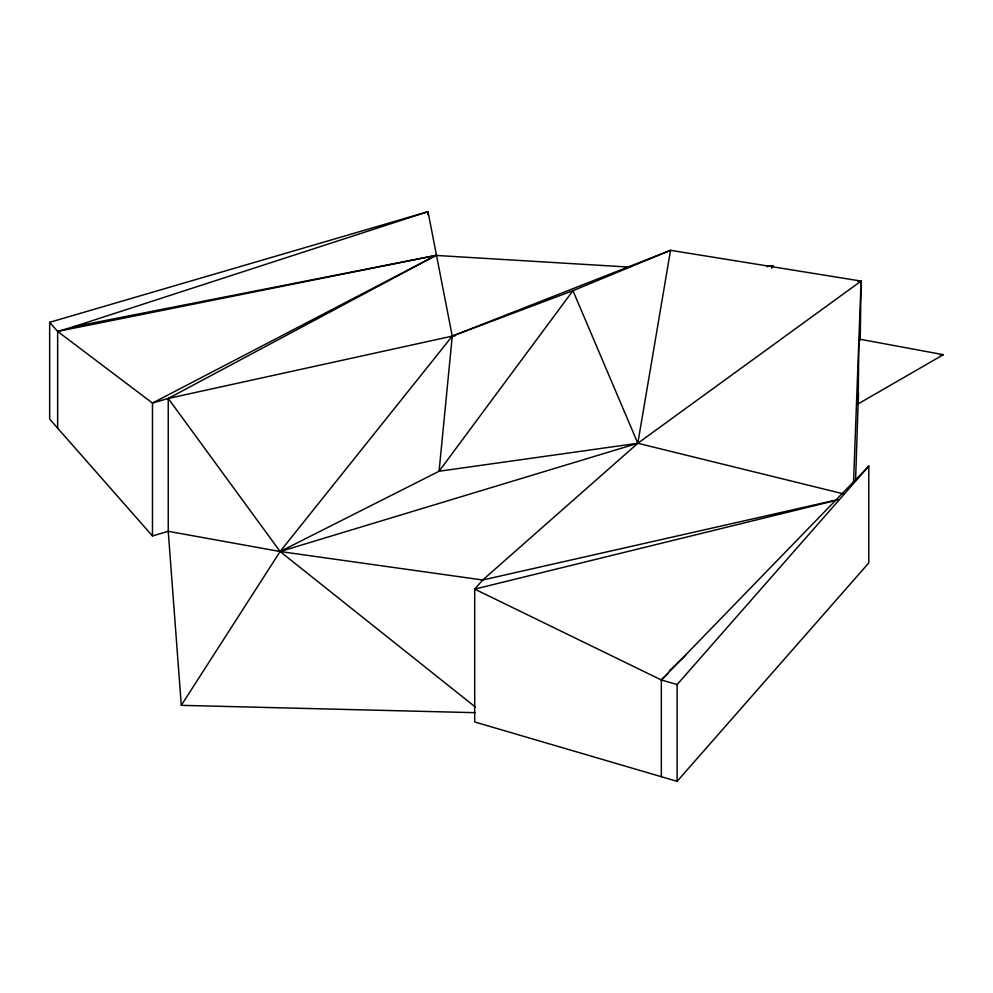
<?xml version="1.0" encoding="UTF-8"?>
<svg xmlns="http://www.w3.org/2000/svg" width="993" height="993" viewBox="0 0 993 993"><rect width="100%" height="100%" fill="white"/><g stroke="black" fill="none" stroke-linecap="round" stroke-linejoin="round"><path stroke-width="1.49" d="M858.138 403.89L858.92 339.035L943.35 354.687L858.138 403.89L858.436 394.643M855.556 480.873L858.461 392.943M860.199 340.202L861.092 281.081L670.536 250.31L452.262 336.13L168.239 398.454L152.475 403.071L57.644 331.426L49.65 322.315L427.983 211.658L452.262 336.13L439.08 471.241L280.113 551.525L181.297 705.34L474.989 712.676M853.533 482.325L861.092 281.081L858.014 280.907M661.338 776.725L661.338 679.969L868.788 466.151L868.788 562.919L677.114 781.342L474.704 721.973L474.704 589.11L482.71 579.999L637.816 443.263L670.536 250.31L572.949 290.676L452.262 336.13L280.113 551.525L168.239 531.317L152.475 535.947L49.65 419.083L49.65 322.315M771.635 268.259L773.113 265.565L767.006 266.608M677.114 781.342L677.114 684.574L868.788 466.151M836.491 500.249L474.704 589.11L661.338 679.969L668.016 673.552M669.344 670.858L686.138 654.884M630.207 267.154L435.977 255.424L168.239 398.454L280.113 551.525L637.816 443.263L861.092 281.081L858.026 281.503M57.644 428.194L57.644 331.426L73.408 326.796L435.977 255.424L152.475 403.071L152.475 535.947M73.408 326.796L427.983 211.658L427.983 214.724M837.893 499.616L482.71 579.999L280.113 551.525L475.436 707.078M57.644 331.426L435.977 255.424M940.346 355.233L943.35 354.687M637.816 443.263L439.08 471.241L572.949 290.676L637.816 443.263L843.976 493.98M452.262 336.13L455.328 335.721M661.338 679.969L677.114 684.574M181.297 705.34L168.239 531.317L168.239 398.454"/></g></svg>
